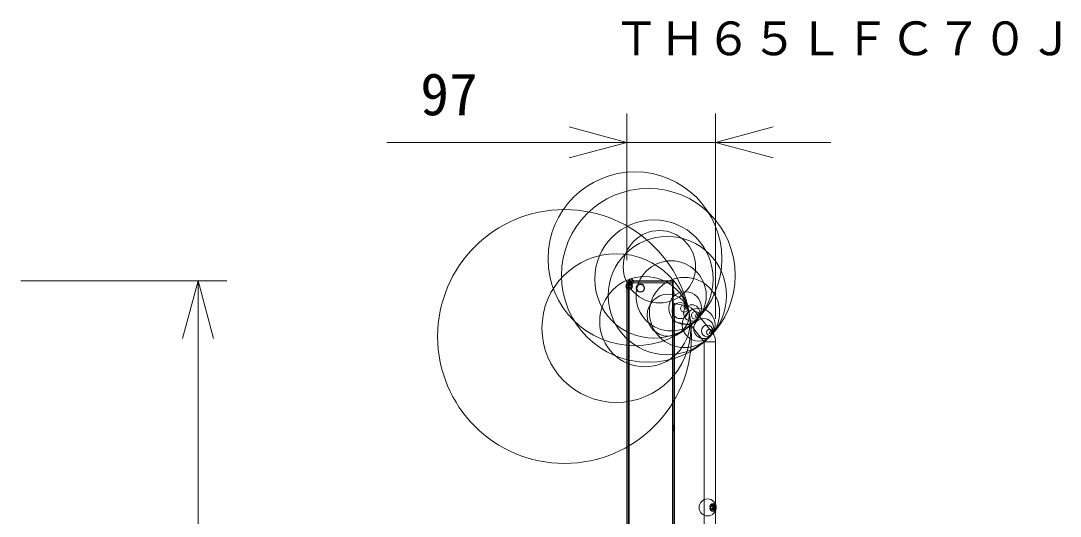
# Model space of a CAD drawing. Units: millimetres, scale not verified. Extents: x -62 to 63, y -57 to 57.
# Drawn here: x 13.87 to 58.96, y 26.95 to 48.43 of the extents above; entities that cross this region are included whole.
import ezdxf
from ezdxf.enums import TextEntityAlignment as Align

# ---------------------------------------------------------------- set-up
doc = ezdxf.new("R2010")
doc.units = ezdxf.units.MM
doc.header["$LTSCALE"] = 0.125
for name, color, linetype, lineweight in [('0-0_0', 7, 'Continuous', 18), ('0-5_SUNPO', 3, 'Continuous', 18), ('0-6_GAIKEI', 1, 'Continuous', 18)]:
    doc.layers.add(name, color=color, linetype=linetype, lineweight=lineweight)
doc.layers.add('0-4_TOUROKU', color=7, linetype='Continuous')
doc.styles.add('ＭＳ ゴシック', font='')
doc.styles.get('ＭＳ ゴシック').set_extended_font_data('MS Gothic')

# ---------------------------------------------------------------- blocks, each defined once
blk = doc.blocks.new('_Open30')
at = {"layer": '0-0_0'}
blk.add_line((0, 0), (-1, 0), dxfattribs=at)
blk.add_lwpolyline([(-1, 0.26795), (0, 0), (-1, -0.26795)], dxfattribs=at)
blk = doc.blocks.new('D5')
at = {"layer": '0-5_SUNPO'}
for p, q in [((78.3641, 350.6522), (87.3051, 350.6522)), ((86.0551, 348.1522), (86.0551, 318.8082)), ((78.3641, 316.3082), (87.3051, 316.3082))]:
    blk.add_line(p, q, dxfattribs=at)
at = {"layer": '0-5_SUNPO', "xscale": 2.5, "yscale": 2.5}
for p, rotation in [((86.0551, 350.6522), 90), ((86.0551, 316.3082), 270)]:
    blk.add_blockref('_Open30', p, dxfattribs=dict(at, rotation=rotation))
at = {"layer": '0-5_SUNPO', "color": 7, "style": 'ＭＳ ゴシック'}
blk.add_text('859', height=1.833, rotation=90, dxfattribs=at).set_placement((85.4301, 331.6052), align=Align.BOTTOM_LEFT)
blk = doc.blocks.new('D6')
at = {"layer": '0-5_SUNPO'}
for p, q in [((104.6522, 351.5476), (104.6522, 357.9108)), ((108.5042, 349.0117), (108.5042, 357.9108)), ((102.1522, 356.6608), (94.2355, 356.6608)), ((108.5042, 356.6608), (104.6522, 356.6608)), ((111.0042, 356.6608), (113.5042, 356.6608))]:
    blk.add_line(p, q, dxfattribs=at)
at = {"layer": '0-5_SUNPO', "xscale": 2.5, "yscale": 2.5}
blk.add_blockref('_Open30', (104.6522, 356.6608), dxfattribs=at)
at = {"layer": '0-5_SUNPO', "xscale": 2.5, "yscale": 2.5, "rotation": 180}
blk.add_blockref('_Open30', (108.5042, 356.6608), dxfattribs=at)
at = {"layer": '0-5_SUNPO', "color": 7, "style": 'ＭＳ ゴシック'}
blk.add_text('97', height=1.833, dxfattribs=at).set_placement((95.6938, 357.2858), align=Align.BOTTOM_LEFT)

msp = doc.modelspace()

# ---------------------------------------------------------------- linework, layer by layer
at = {"layer": '0-6_GAIKEI', "color": 7}
for p, q in [((40.1615, 2.9038), (40.1615, 37.0547)), ((40.1615, 37.0512), (40.1618, 37.0512)), ((40.1732, 37.083), (40.2298, 37.1395)), ((40.2291, 37.1308), (40.2298, 37.1315)), ((42.1495, 37.1512), (40.2581, 37.1512)), ((42.1495, 37.1432), (42.1495, 2.8152)), ((42.1695, 37.1312), (42.1695, 2.8272)), ((42.1986, 36.4956), (42.1986, 36.6869)), ((42.2317, 36.1798), (42.7514, 36.0693)), ((42.7543, 36.0685), (42.7514, 36.0693)), ((42.7546, 36.0686), (42.7514, 36.0693)), ((42.7546, 36.0686), (42.7545, 36.0685)), ((43.2946, 35.6174), (43.1032, 35.8537)), ((43.2946, 35.6174), (43.8758, 34.8997)), ((44.0135, 34.5108), (44.0135, 4.2418)), ((44.0175, 27.4512), (44.0135, 27.4625)), ((44.0175, 27.2678), (44.0135, 27.2624)), ((44.0228, 27.4284), (44.0246, 27.4293)), ((44.0316, 27.3649), (44.0228, 27.3649)), ((44.0239, 27.36), (44.0228, 27.3649)), ((44.0239, 27.2945), (44.0228, 27.2896)), ((44.0228, 27.2896), (44.0316, 27.2896)), ((44.0246, 27.2252), (44.0228, 27.2261)), ((44.0244, 27.4292), (44.0246, 27.4293)), ((44.0246, 27.4293), (44.0246, 27.4293)), ((44.0246, 27.2252), (44.0246, 27.2252)), ((44.0325, 27.289), (44.0316, 27.2896))]:
    msp.add_line(p, q, dxfattribs=at)
at = {"layer": '0-6_GAIKEI'}
for p, q in [((40.1732, 37.0749), (40.2291, 37.1308)), ((40.1732, 37.0636), (40.1732, 2.8949)), ((40.2298, 37.0632), (40.2291, 37.0639)), ((40.2298, 37.0632), (40.2298, 2.8953)), ((40.2578, 37.1397), (40.2489, 37.1308)), ((40.2489, 37.0837), (40.2578, 37.0748)), ((40.2581, 37.1432), (40.2581, 37.1397)), ((40.2581, 37.1432), (42.1495, 37.1432)), ((42.1495, 37.1397), (40.2581, 37.1397)), ((40.2581, 37.0748), (40.2581, 2.8837)), ((40.2581, 37.0748), (42.1495, 37.0748)), ((42.1495, 37.0663), (40.2581, 37.0663)), ((42.2317, 35.3797), (42.1695, 35.3797)), ((42.2317, 35.3797), (42.2317, 16.6704)), ((42.9428, 35.2285), (42.2317, 35.3797)), ((43.524, 34.5108), (42.9428, 35.2285)), ((43.524, 8.1312), (43.524, 34.5108)), ((44.0135, 34.5108), (43.524, 34.5108)), ((42.1986, 30.6836), (42.1986, 30.8749))]:
    msp.add_line(p, q, dxfattribs=at)
msp.add_lwpolyline([(40.2291, 37.0639), (40.1732, 37.0636), (40.1732, 37.0636)], dxfattribs=at)
at = {"layer": '0-6_GAIKEI', "color": 7}
msp.add_lwpolyline([(44.0135, 27.192), (44.0175, 27.2032), (44.0175, 27.4512)], dxfattribs=at)
at = {"layer": '0-6_GAIKEI'}
for centre, radius in [((40.5135, 38.1117), 3.7702), ((41.0956, 37.393), 3.7688), ((37.4601, 34.7433), 5.5041), ((41.3387, 37.2344), 2.5657), ((41.5748, 37.768), 1.5687), ((41.9198, 36.5168), 2.5659), ((39.7086, 35.1063), 3.2265), ((42.0838, 36.5036), 1.5221), ((40.9462, 35.3838), 1.9582), ((40.26, 36.9243), 0.1421), ((40.2572, 36.9548), 0.1115), ((40.1919, 37.0729), 0.0208), ((40.1867, 37.071), 0.0153), ((40.1837, 37.0703), 0.0123), ((40.1813, 37.0701), 0.00983), ((40.1785, 37.0705), 0.007), ((40.1771, 37.071), 0.00556), ((40.1733, 37.0637), 0.00011), ((40.2702, 37.0053), 0.0706), ((40.2665, 37.0122), 0.0628), ((40.2679, 37.0128), 0.0628), ((40.3284, 37.1197), 0.1139), ((40.2519, 37.1034), 0.0367), ((40.2961, 37.1067), 0.0791), ((40.2715, 37.1017), 0.054), ((40.2576, 37.1027), 0.0401), ((40.2507, 37.1103), 0.0298), ((40.2867, 37.0924), 0.0539), ((40.2822, 37.1183), 0.048), ((40.2707, 37.1035), 0.0344), ((40.2686, 37.11), 0.0321), ((40.2617, 37.1071), 0.0248), ((40.2615, 37.1074), 0.0245), ((40.7535, 36.8412), 0.18), ((40.7535, 36.8412), 0.16), ((42.6651, 35.7857), 1.5219), ((41.9544, 35.6643), 0.9117), ((42.6941, 35.9724), 0.713), ((42.4791, 35.8657), 0.3497), ((42.6469, 35.9562), 0.159), ((42.9786, 35.7589), 0.3573), ((42.7156, 36.0075), 0.0733), ((43.2777, 35.2527), 0.71), ((42.7409, 36.0355), 0.0356), ((43.1373, 35.6606), 0.1706), ((43.2136, 35.6236), 0.0858), ((43.2473, 35.6129), 0.0505), ((43.2782, 35.607), 0.0194), ((43.2803, 35.608), 0.0171), ((43.4972, 35.0863), 0.4345), ((43.6496, 34.9828), 0.2503), ((43.7508, 34.9261), 0.1343), ((43.8141, 34.8988), 0.0654), ((43.8432, 34.8918), 0.0354), ((43.8637, 34.891), 0.0149)]:
    msp.add_circle(centre, radius, dxfattribs=at)
at = {"layer": '0-6_GAIKEI', "color": 7}
for centre, radius in [((43.6687, 27.3274), 0.3684), ((43.6687, 27.3271), 0.3684), ((43.8995, 27.2877), 0.1341), ((43.9014, 27.3671), 0.1322), ((43.902, 27.3672), 0.1316), ((43.9093, 27.2855), 0.124), ((43.9213, 27.3398), 0.1202), ((43.9516, 27.3713), 0.0818), ((43.9534, 27.2814), 0.0797), ((43.9666, 27.2824), 0.0669), ((43.9735, 27.3713), 0.0598), ((43.9757, 27.3725), 0.0577), ((43.9768, 27.3724), 0.0566), ((43.9808, 27.2811), 0.0523), ((43.986, 27.2814), 0.0472), ((43.9865, 27.3705), 0.0469), ((43.9908, 27.3728), 0.0426), ((43.9921, 27.2818), 0.0413), ((43.997, 27.2831), 0.036), ((44.0016, 27.369), 0.0317), ((44.0018, 27.373), 0.0318), ((44.0077, 27.3679), 0.0255), ((44.0111, 27.3666), 0.0218), ((44.0085, 27.2297), 0.0167), ((44.0094, 27.2297), 0.0158), ((44.0158, 27.3708), 0.0176), ((44.0151, 27.3637), 0.0168), ((44.0156, 27.2913), 0.0161), ((44.0203, 27.2854), 0.0129), ((44.0216, 27.3703), 0.0118), ((44.0218, 27.3693), 0.0114), ((44.0263, 27.3683), 0.00681), ((44.0275, 27.3678), 0.00555), ((44.0283, 27.3677), 0.00477), ((44.0291, 27.3676), 0.00393), ((44.0294, 27.2871), 0.00361), ((44.0296, 27.3673), 0.00333), ((44.0302, 27.287), 0.003), ((44.0303, 27.3674), 0.0029), ((44.0304, 27.3671), 0.00255), ((44.0309, 27.2876), 0.00208), ((44.0309, 27.3668), 0.002)]:
    msp.add_circle(centre, radius, dxfattribs=at)
for centre, radius, start, end in [((40.2015, 37.0547), 0.04, 135, 180), ((40.2581, 37.1112), 0.04, 90, 135), ((42.1495, 37.1312), 0.02, 0, 90), ((42.1495, 37.1232), 0.02, 0, 90), ((42.1484, 36.6731), 0.052, 15.41366, 66.08703), ((41.8515, 36.5912), 0.36, 344.58634, 15.41364), ((42.1484, 36.5094), 0.052, 293.91297, 344.58634), ((42.2695, 36.3578), 0.182, 236.67067, 258), ((42.6229, 35.4648), 0.618, 39, 77.70301), ((43.3955, 34.5108), 0.618, 0, 39), ((43.6792, 27.3307), 0.3592, 15.90049, 19.61497), ((43.6792, 27.3238), 0.3592, 340.38503, 344.09951), ((43.6182, 27.3272), 0.4064, 354.6873, 5.31274), ((43.6205, 27.3272), 0.4047, 355.3138, 4.61317), ((44.0156, 27.3632), 0.0161, 303.52084, 5.86371), ((44.0092, 27.4249), 0.016, 346.54579, 15.96964)]:
    msp.add_arc(centre, radius, start, end, dxfattribs=at)
at = {"layer": '0-6_GAIKEI'}
for centre, radius, start, end in [((40.2015, 37.0467), 0.04, 135.04095, 180), ((40.2581, 37.1032), 0.04, 90.59597, 134.98872), ((40.2581, 37.1032), 0.04, 90, 90.58469), ((40.2581, 37.1117), 0.028, 90, 90.58469), ((40.2581, 37.1028), 0.028, 269.41531, 270), ((42.1484, 30.8611), 0.052, 15.41366, 66.08703), ((42.1484, 30.6974), 0.052, 293.91297, 344.58634), ((41.8515, 30.7792), 0.36, 344.58634, 15.41364)]:
    msp.add_arc(centre, radius, start, end, dxfattribs=at)
for centre, major_axis, ratio, start_param, end_param in [((40.2015, 37.0467), (0.04, 0), 0.6, 2.3569092, 3.1415927), ((40.2489, 37.111), (0.0198, -0.0198), 0.57735, 2.0943951, 3.1415927), ((40.2489, 37.0639), (0.0198, 0.0198), 0.57735, 1.0471976, 2.0943951), ((40.2578, 37.1312), (0.0001, -0.012), 0.010204, 2.3561424, 3.1415927), ((40.2578, 37.0663), (-0.0001, -0.012), 0.010204, 3.9270429, 4.7124931), ((40.2581, 37.0943), (0.04, 0), 0.7, 4.7021842, 4.712389), ((42.2695, 35.3355), (-0.0382, 0.8444), 0.042421, 6.2721416, 7.7996971)]:
    msp.add_ellipse(centre, major_axis=major_axis, ratio=ratio, start_param=start_param, end_param=end_param, dxfattribs=at)
at = {"layer": '0-6_GAIKEI', "color": 7}
for centre, ratio in [((42.1495, 37.1232), 0.824264), ((42.1495, 37.063), 0.589949), ((42.1495, 37.063), 0.165685)]:
    msp.add_ellipse(centre, major_axis=(0.02, 0), ratio=ratio, start_param=6.2831853, end_param=7.8539816, dxfattribs=at)

# ---------------------------------------------------------------- block references
at = {"layer": '0-5_SUNPO'}
for name in ['D6', 'D5']:
    msp.add_blockref(name, (-64.4907, -313.5009), dxfattribs=at)

# ---------------------------------------------------------------- texts
at = {"layer": '0-4_TOUROKU', "style": 'ＭＳ ゴシック'}
msp.add_text('ＴＨ６５ＬＦＣ７０Ｊ', height=1.466, dxfattribs=at).set_placement((39.576, 46.4991), align=Align.BOTTOM_LEFT)

doc.saveas('drawing.dxf')
